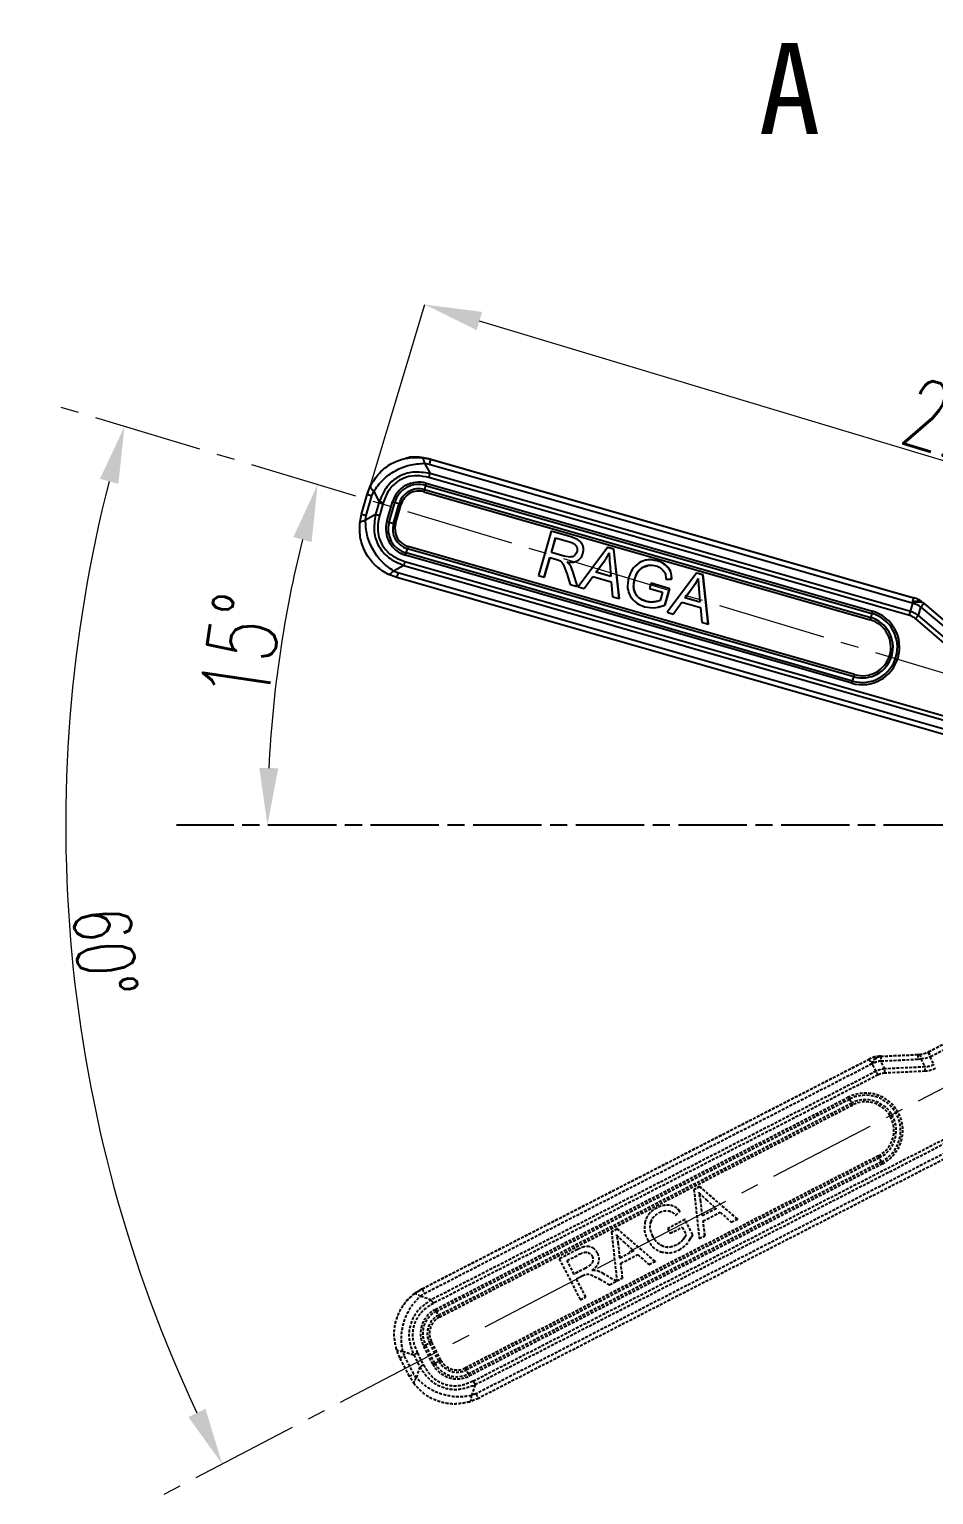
# Model space of a CAD drawing. Header units: millimetres. Extents: x 2028 to 4172, y 863 to 2379.
# Drawn here: x 3645.3 to 3804, y 1332.4 to 1589.3 of the extents above; entities that cross this region are included whole.
import ezdxf

# ---------------------------------------------------------------- set-up
doc = ezdxf.new("R2010")
doc.units = ezdxf.units.MM
for name, pattern in [('AM_ISO08W050', [18, 12, -1.5, 3, -1.5]), ('CENTER2', [28.575, 19.05, -3.175, 3.175, -3.175]), ('DASHED', [0.75, 0.5, -0.25])]:
    doc.linetypes.add(name, pattern=pattern)
for name, color, linetype, lineweight in [('AM_5', 3, 'Continuous', 25), ('AM_7', 4, 'AM_ISO08W050', 25), ('单点划线', 1, 'CENTER2', 13), ('文字', 7, 'Continuous', 13), ('标注', 3, 'Continuous', 13)]:
    doc.layers.add(name, color=color, linetype=linetype, lineweight=lineweight)
doc.styles.add('SLDTEXTSTYLE1', font='txt.shx', dxfattribs={"width": 0.7, "bigfont": 'gbcbig.shx'})
doc.styles.add('STYLE1', font='txt.shx', dxfattribs={"width": 0.8, "height": 3, "bigfont": 'hzdx.shx'})
doc.dimstyles.new('SLDDIMSTYLE12$0', dxfattribs={"dimtxt": 12, "dimasz": 10, "dimexe": 0, "dimexo": 0.0625, "dimgap": 0.875, "dimtad": 1, "dimdec": 1, "dimlfac": 1.8, "dimrnd": 1e-09, "dimzin": 12, "dimdsep": 46, "dimtxsty": 'SLDTEXTSTYLE1', "dimcen": 0.09, "dimdle": 8.16, "dimclrd": 3, "dimclre": 3, "dimadec": 0, "dimazin": 3, "dimtfac": 1, "dimtdec": 1, "dimtofl": 0, "dimtmove": 0, "dimatfit": 3, "dimfxl": 0, "dimfrac": 2, "dimtolj": 1, "dimlwd": 5, "dimlwe": 5, "dimarcsym": 0})
doc.dimstyles.new('SLDDIMSTYLE12$2', dxfattribs={"dimtxt": 12, "dimasz": 10, "dimexe": 0, "dimexo": 0.0625, "dimgap": 0.875, "dimtad": 1, "dimdec": 1, "dimlfac": 1.8, "dimrnd": 1e-09, "dimzin": 12, "dimdsep": 46, "dimtxsty": 'SLDTEXTSTYLE1', "dimcen": 0.09, "dimdle": 8.16, "dimclrd": 3, "dimclre": 3, "dimadec": 0, "dimazin": 3, "dimtfac": 1, "dimtdec": 1, "dimtofl": 0, "dimtmove": 0, "dimatfit": 3, "dimfxl": 0, "dimfrac": 2, "dimtolj": 1, "dimlwd": 5, "dimlwe": 5, "dimarcsym": 0})

# ---------------------------------------------------------------- blocks, each defined once
blk = doc.blocks.new('*D63')
at = {"layer": 'Defpoints', "color": 0, "transparency": 16777216}
for p in [(3650.72, 1523.11), (3651.85, 1458.25), (3894.13, 1449.79), (3894.13, 1449.79), (3668.84, 1332.37)]:
    blk.add_point(p, dxfattribs=at)
at = {"layer": '标注', "color": 3, "linetype": 'Continuous', "lineweight": 5, "transparency": 16777216}
blk.add_arc((3894.13, 1449.79), 242.43, 165.602, 205.1646, dxfattribs=at)
at = {"layer": '标注', "color": 3, "transparency": 16777216}
for points in [[(3657.71, 1510.52), (3660.93, 1509.63), (3662.01, 1519.71)], [(3676.21, 1347.45), (3673.22, 1345.97), (3679.15, 1337.75)]]:
    blk.add_solid(points, dxfattribs=at)
at = {"layer": '标注', "color": 0, "transparency": 16777216, "insert": (3658.62, 1427.6), "char_height": 10, "attachment_point": 5, "rotation": 275.3833, "style": 'SLDTEXTSTYLE1'}
blk.add_mtext('\\A1;60%%D', dxfattribs=at)
blk = doc.blocks.new('*D73')
at = {"layer": 'AM_5', "color": 3, "linetype": 'Continuous', "lineweight": 5, "transparency": 16777216}
blk.add_arc((3893.92, 1449.8), 206.84, 165.9964, 177.2297, dxfattribs=at)
at = {"layer": 'AM_5', "color": 3, "transparency": 16777216}
for points in [[(3691.62, 1500.3), (3694.83, 1499.41), (3695.88, 1509.5)], [(3688.98, 1459.76), (3685.65, 1459.84), (3687.08, 1449.8)]]:
    blk.add_solid(points, dxfattribs=at)
at = {"layer": 'Defpoints', "color": 0, "transparency": 16777216}
for p in [(3650.72, 1523.11), (3691, 1489.92), (3671.11, 1449.8), (3894.02, 1449.77), (3897.17, 1449.8)]:
    blk.add_point(p, dxfattribs=at)
at = {"layer": 'AM_5', "color": 0, "transparency": 16777216, "insert": (3682.49, 1480.97), "char_height": 12, "attachment_point": 5, "rotation": 81.6131, "style": 'SLDTEXTSTYLE1'}
blk.add_mtext('\\A1;15%%D', dxfattribs=at)
blk = doc.blocks.new('*D50')
at = {"layer": 'AM_5', "color": 3, "linetype": 'Continuous', "lineweight": 5, "transparency": 16777216}
for p, q in [((3704.68, 1507.81), (3714.7, 1541.07)), ((3894.73, 1486.84), (3724.27, 1538.18))]:
    blk.add_line(p, q, dxfattribs=at)
at = {"layer": 'AM_5', "color": 3, "lineweight": 5, "transparency": 16777216}
blk.add_line((3894.03, 1449.83), (3904.31, 1483.96), dxfattribs=at)
at = {"layer": 'AM_5', "color": 3, "transparency": 16777216}
for points in [[(3724.75, 1539.78), (3723.79, 1536.59), (3714.7, 1541.07)], [(3895.22, 1488.44), (3894.25, 1485.24), (3904.31, 1483.96)]]:
    blk.add_solid(points, dxfattribs=at)
at = {"layer": 'Defpoints', "color": 0, "transparency": 16777216}
for p in [(3714.7, 1541.07), (3704.67, 1507.75), (3894.01, 1449.77)]:
    blk.add_point(p, dxfattribs=at)
at = {"layer": 'AM_5', "color": 0, "transparency": 16777216, "insert": (3809.66, 1519.64), "char_height": 12, "attachment_point": 5, "rotation": 343.2384, "style": 'SLDTEXTSTYLE1'}
blk.add_mtext('\\A1;225', dxfattribs=at)

msp = doc.modelspace()

# ---------------------------------------------------------------- linework, layer by layer
at = {"color": 7, "linetype": 'Continuous', "lineweight": 25}
for p, q in [((3711.365, 1514.108), (3711.332, 1514.101)), ((3714.083, 1514.262), (3715.711, 1513.955)), ((3715.734, 1513.96), (3714.109, 1514.268)), ((3715.734, 1513.96), (3715.711, 1513.955)), ((3715.711, 1513.954), (3800.425, 1489.661)), ((3715.734, 1513.96), (3800.449, 1489.666)), ((3714.621, 1513.238), (3715.599, 1511.435)), ((3714.621, 1513.238), (3715.436, 1513.084)), ((3715.436, 1513.084), (3800.151, 1488.79)), ((3799.884, 1487.265), (3715.599, 1511.435)), ((3704.579, 1507.784), (3705.178, 1509.326)), ((3714.818, 1509.37), (3714.617, 1508.623)), ((3714.617, 1508.623), (3792.908, 1486.172)), ((3714.818, 1509.37), (3793.109, 1486.918)), ((3714.923, 1509.744), (3793.214, 1487.292)), ((3799.682, 1486.572), (3715.397, 1510.742)), ((3703.586, 1504.324), (3704.579, 1507.784)), ((3704.425, 1504.07), (3705.417, 1507.53)), ((3705.417, 1507.53), (3705.716, 1508.301)), ((3705.716, 1508.301), (3706.694, 1506.499)), ((3706.694, 1506.499), (3706.049, 1504.249)), ((3707.382, 1506.299), (3706.737, 1504.05)), ((3708.044, 1503.02), (3709.036, 1506.48)), ((3708.421, 1502.913), (3709.413, 1506.374)), ((3709.183, 1502.701), (3710.176, 1506.162)), ((3709.413, 1506.374), (3710.176, 1506.162)), ((3709.56, 1502.594), (3710.552, 1506.055)), ((3714.511, 1508.249), (3792.803, 1485.798)), ((3703.277, 1502.698), (3703.586, 1504.324)), ((3706.049, 1504.249), (3704.27, 1503.257)), ((3704.27, 1503.257), (3704.425, 1504.07)), ((3708.421, 1502.913), (3709.183, 1502.701)), ((3736.847, 1501.308), (3734.627, 1493.565)), ((3736.865, 1501.312), (3736.847, 1501.308)), ((3740.273, 1500.326), (3736.847, 1501.308)), ((3740.29, 1500.33), (3736.865, 1501.312)), ((3711.417, 1497.508), (3711.645, 1498.26)), ((3789.936, 1475.808), (3711.645, 1498.26)), ((3790.046, 1476.183), (3711.755, 1498.635)), ((3736.893, 1497.605), (3737.627, 1500.165)), ((3736.911, 1497.609), (3737.643, 1500.16)), ((3737.627, 1500.165), (3740.071, 1499.464)), ((3740.29, 1500.33), (3740.273, 1500.326)), ((3741.486, 1499.878), (3741.468, 1499.875)), ((3746.75, 1498.474), (3741.559, 1491.583)), ((3746.768, 1498.478), (3746.75, 1498.474)), ((3747.854, 1498.158), (3746.75, 1498.474)), ((3747.871, 1498.162), (3746.768, 1498.478)), ((3747.871, 1498.162), (3747.854, 1498.158)), ((3748.79, 1489.509), (3747.854, 1498.158)), ((3748.808, 1489.513), (3747.871, 1498.162)), ((3711.18, 1496.035), (3813.246, 1466.766)), ((3789.598, 1474.681), (3711.307, 1497.133)), ((3789.708, 1475.056), (3711.417, 1497.508)), ((3735.651, 1493.271), (3736.638, 1496.713)), ((3735.669, 1493.275), (3736.653, 1496.708)), ((3736.638, 1496.713), (3737.83, 1496.371)), ((3736.911, 1497.609), (3736.893, 1497.605)), ((3739.1, 1496.972), (3736.893, 1497.605)), ((3739.117, 1496.976), (3736.911, 1497.609)), ((3737.83, 1496.371), (3738.477, 1496.12)), ((3738.959, 1495.571), (3739.597, 1493.887)), ((3739.117, 1496.976), (3739.1, 1496.972)), ((3740.185, 1496.79), (3739.1, 1496.972)), ((3740.923, 1495.949), (3740.941, 1495.953)), ((3744.699, 1494.127), (3746.204, 1496.151)), ((3744.716, 1494.131), (3746.222, 1496.155)), ((3746.222, 1496.155), (3746.204, 1496.151)), ((3747.127, 1495.744), (3747.327, 1493.373)), ((3753.378, 1496.24), (3753.36, 1496.236)), ((3755.487, 1496.115), (3755.469, 1496.111)), ((3709.757, 1493.192), (3708.214, 1493.792)), ((3710.985, 1495.344), (3709.206, 1494.351)), ((3709.978, 1494.051), (3709.206, 1494.351)), ((3812.428, 1463.749), (3709.757, 1493.191)), ((3812.649, 1464.608), (3709.978, 1494.051)), ((3710.985, 1495.344), (3813.051, 1466.074)), ((3734.627, 1493.565), (3735.651, 1493.271)), ((3735.669, 1493.275), (3735.651, 1493.271)), ((3739.597, 1493.887), (3740.158, 1491.979)), ((3740.718, 1494.112), (3740.7, 1494.108)), ((3741.446, 1491.609), (3740.7, 1494.108)), ((3741.464, 1491.613), (3740.718, 1494.112)), ((3742.641, 1491.272), (3744.169, 1493.376)), ((3742.658, 1491.276), (3744.182, 1493.373)), ((3744.169, 1493.376), (3747.399, 1492.45)), ((3744.716, 1494.131), (3744.699, 1494.127)), ((3747.327, 1493.373), (3744.699, 1494.127)), ((3747.326, 1493.382), (3744.716, 1494.131)), ((3752.93, 1495.01), (3752.912, 1495.006)), ((3752.93, 1495.01), (3753.74, 1495.259)), ((3762.369, 1493.995), (3757.177, 1487.104)), ((3757.394, 1494.96), (3757.376, 1494.956)), ((3762.386, 1493.999), (3762.369, 1493.995)), ((3763.472, 1493.679), (3762.369, 1493.995)), ((3763.49, 1493.683), (3762.386, 1493.999)), ((3763.49, 1493.683), (3763.472, 1493.679)), ((3764.408, 1485.03), (3763.472, 1493.679)), ((3764.426, 1485.034), (3763.49, 1493.683)), ((3740.158, 1491.979), (3741.446, 1491.609)), ((3741.464, 1491.613), (3741.446, 1491.609)), ((3741.559, 1491.583), (3742.641, 1491.272)), ((3742.658, 1491.276), (3742.641, 1491.272)), ((3747.399, 1492.45), (3747.634, 1489.841)), ((3751.527, 1492.96), (3751.509, 1492.957)), ((3751.621, 1490.447), (3751.604, 1490.443)), ((3754.355, 1492.186), (3754.095, 1491.278)), ((3754.095, 1491.278), (3756.365, 1490.627)), ((3754.373, 1492.19), (3754.355, 1492.186)), ((3757.628, 1491.247), (3754.355, 1492.186)), ((3757.646, 1491.251), (3754.373, 1492.19)), ((3756.365, 1490.627), (3755.95, 1489.181)), ((3756.806, 1488.381), (3757.628, 1491.247)), ((3756.824, 1488.385), (3757.646, 1491.251)), ((3756.976, 1492.92), (3757.979, 1492.912)), ((3757.646, 1491.251), (3757.628, 1491.247)), ((3757.997, 1492.916), (3757.979, 1492.912)), ((3760.317, 1489.648), (3761.823, 1491.673)), ((3760.335, 1489.652), (3761.84, 1491.676)), ((3761.84, 1491.676), (3761.823, 1491.673)), ((3762.745, 1491.265), (3762.945, 1488.894)), ((3747.634, 1489.841), (3748.79, 1489.509)), ((3748.808, 1489.513), (3748.79, 1489.509)), ((3753.489, 1489.027), (3753.471, 1489.023)), ((3755, 1488.937), (3754.982, 1488.933)), ((3755.474, 1489.026), (3755, 1488.937)), ((3755.683, 1488.021), (3755.7, 1488.025)), ((3755.687, 1488.072), (3756.824, 1488.385)), ((3756.824, 1488.385), (3756.806, 1488.381)), ((3758.259, 1486.794), (3759.787, 1488.897)), ((3758.277, 1486.798), (3759.8, 1488.894)), ((3759.787, 1488.897), (3763.018, 1487.971)), ((3760.335, 1489.652), (3760.317, 1489.648)), ((3762.945, 1488.894), (3760.317, 1489.648)), ((3762.944, 1488.904), (3760.335, 1489.652)), ((3763.018, 1487.971), (3763.252, 1485.362)), ((3799.884, 1487.265), (3800.302, 1488.66)), ((3800.151, 1488.79), (3800.302, 1488.66)), ((3800.425, 1489.661), (3800.449, 1489.666)), ((3801.277, 1486.538), (3801.723, 1488.027)), ((3801.723, 1488.027), (3806.7, 1483.782)), ((3802.105, 1488.759), (3802.129, 1488.764)), ((3802.105, 1488.759), (3802.256, 1488.629)), ((3802.268, 1488.647), (3802.114, 1488.777)), ((3802.129, 1488.764), (3802.282, 1488.635)), ((3802.256, 1488.629), (3807.234, 1484.383)), ((3802.282, 1488.635), (3807.26, 1484.389)), ((3757.177, 1487.104), (3758.259, 1486.794)), ((3758.277, 1486.798), (3758.259, 1486.794)), ((3763.252, 1485.362), (3764.408, 1485.03)), ((3793.109, 1486.918), (3792.908, 1486.172)), ((3806.158, 1481.393), (3800.79, 1485.972)), ((3806.644, 1481.96), (3801.277, 1486.538)), ((3764.426, 1485.034), (3764.408, 1485.03)), ((3789.708, 1475.056), (3789.936, 1475.808))]:
    msp.add_line(p, q, dxfattribs=at)
at = {"color": 7, "linetype": 'DASHED', "lineweight": 25}
for p, q in [((3803.032, 1410.041), (3810.875, 1414.068)), ((3803.046, 1410.061), (3810.889, 1414.088)), ((3803.428, 1409.218), (3811.271, 1413.245)), ((3714.216, 1368.482), (3792.613, 1408.738)), ((3714.229, 1368.502), (3792.627, 1408.758)), ((3792.613, 1408.738), (3792.627, 1408.758)), ((3794.65, 1409.259), (3794.45, 1409.249)), ((3794.456, 1409.23), (3794.47, 1409.25)), ((3794.456, 1409.23), (3794.655, 1409.238)), ((3794.47, 1409.25), (3794.67, 1409.26)), ((3794.655, 1409.238), (3801.189, 1409.548)), ((3794.67, 1409.26), (3801.205, 1409.57)), ((3794.677, 1408.435), (3801.212, 1408.745)), ((3795.371, 1407.043), (3794.677, 1408.435)), ((3801.189, 1409.548), (3801.205, 1409.57)), ((3801.205, 1409.57), (3801.457, 1409.589)), ((3801.212, 1408.745), (3801.717, 1408.783)), ((3801.717, 1408.783), (3803.265, 1409.136)), ((3801.717, 1408.783), (3802.418, 1407.377)), ((3803.047, 1410.062), (3802.964, 1410.02)), ((3802.965, 1410.02), (3803.046, 1410.061)), ((3803.032, 1410.041), (3803.046, 1410.061)), ((3803.265, 1409.136), (3803.428, 1409.218)), ((3803.265, 1409.136), (3803.953, 1407.757)), ((3714.611, 1367.659), (3793.009, 1407.915)), ((3793.858, 1406.62), (3715.858, 1366.568)), ((3794.185, 1405.977), (3716.185, 1365.925)), ((3793.009, 1407.915), (3793.208, 1407.923)), ((3793.858, 1406.62), (3793.208, 1407.923)), ((3802.418, 1407.377), (3795.371, 1407.043)), ((3802.451, 1406.632), (3795.404, 1406.298)), ((3716.523, 1364.873), (3788.976, 1402.076)), ((3716.702, 1364.528), (3789.155, 1401.732)), ((3717.066, 1363.846), (3789.519, 1401.049)), ((3717.245, 1363.501), (3789.698, 1400.705)), ((3723.174, 1352.315), (3817.629, 1400.816)), ((3789.155, 1401.732), (3789.519, 1401.049)), ((3723.505, 1351.677), (3817.96, 1400.178)), ((3818.671, 1398.834), (3723.656, 1350.046)), ((3819.098, 1398.056), (3724.083, 1349.268)), ((3794.267, 1391.807), (3721.814, 1354.604)), ((3794.444, 1391.459), (3721.991, 1354.256)), ((3794.792, 1390.754), (3722.339, 1353.551)), ((3794.969, 1390.406), (3722.516, 1353.202)), ((3794.792, 1390.754), (3794.444, 1391.459)), ((3762.917, 1386.38), (3761.897, 1385.856)), ((3761.907, 1385.871), (3761.897, 1385.856)), ((3761.897, 1385.856), (3762.826, 1377.278)), ((3762.928, 1386.395), (3761.907, 1385.871)), ((3762.928, 1386.395), (3762.917, 1386.38)), ((3769.518, 1380.714), (3762.917, 1386.38)), ((3769.529, 1380.729), (3762.928, 1386.395)), ((3755.428, 1382.693), (3755.418, 1382.678)), ((3757.609, 1383.156), (3757.598, 1383.141)), ((3763.098, 1383.804), (3763.088, 1383.789)), ((3763.375, 1381.282), (3763.088, 1383.789)), ((3763.385, 1381.297), (3763.098, 1383.804)), ((3765.808, 1382.531), (3763.375, 1381.282)), ((3765.801, 1382.537), (3763.385, 1381.297)), ((3764.039, 1384.123), (3765.808, 1382.531)), ((3753.804, 1381.34), (3753.794, 1381.325)), ((3754.319, 1380.137), (3754.309, 1380.122)), ((3754.319, 1380.137), (3754.74, 1380.873)), ((3760.32, 1380.608), (3757.291, 1379.053)), ((3760.33, 1380.623), (3757.302, 1379.068)), ((3758.701, 1381.382), (3759.437, 1382.063)), ((3759.448, 1382.078), (3759.437, 1382.063)), ((3760.33, 1380.623), (3760.32, 1380.608)), ((3761.682, 1377.956), (3760.32, 1380.608)), ((3761.692, 1377.971), (3760.33, 1380.623)), ((3763.385, 1381.297), (3763.375, 1381.282)), ((3763.503, 1380.372), (3766.492, 1381.907)), ((3763.828, 1377.792), (3763.503, 1380.372)), ((3763.838, 1377.807), (3763.514, 1380.378)), ((3766.492, 1381.907), (3768.449, 1380.165)), ((3768.449, 1380.165), (3769.518, 1380.714)), ((3769.529, 1380.729), (3769.518, 1380.714)), ((3748.464, 1378.959), (3747.443, 1378.434)), ((3747.453, 1378.45), (3747.443, 1378.434)), ((3747.443, 1378.434), (3748.373, 1369.857)), ((3748.474, 1378.974), (3747.453, 1378.45)), ((3748.474, 1378.974), (3748.464, 1378.959)), ((3755.065, 1373.293), (3748.464, 1378.959)), ((3755.075, 1373.308), (3748.474, 1378.974)), ((3754.699, 1377.682), (3754.688, 1377.667)), ((3757.302, 1379.068), (3757.291, 1379.053)), ((3757.291, 1379.053), (3757.723, 1378.213)), ((3757.723, 1378.213), (3759.823, 1379.292)), ((3759.823, 1379.292), (3760.511, 1377.953)), ((3760.27, 1377.515), (3759.985, 1377.125)), ((3761.078, 1376.965), (3761.692, 1377.971)), ((3761.692, 1377.971), (3761.682, 1377.956)), ((3762.826, 1377.278), (3763.828, 1377.792)), ((3763.838, 1377.807), (3763.828, 1377.792)), ((3741.452, 1375.352), (3738.282, 1373.724)), ((3741.462, 1375.367), (3738.292, 1373.739)), ((3741.462, 1375.367), (3741.452, 1375.352)), ((3742.643, 1375.856), (3742.633, 1375.841)), ((3748.645, 1376.382), (3748.634, 1376.367)), ((3748.921, 1373.86), (3748.634, 1376.367)), ((3748.932, 1373.876), (3748.645, 1376.382)), ((3751.354, 1375.11), (3748.921, 1373.86)), ((3751.347, 1375.116), (3748.932, 1373.876)), ((3749.586, 1376.702), (3751.354, 1375.11)), ((3756.488, 1375.914), (3756.477, 1375.899)), ((3758.821, 1376.157), (3758.811, 1376.142)), ((3759.985, 1377.125), (3759.975, 1377.11)), ((3761.109, 1376.924), (3761.12, 1376.939)), ((3738.292, 1373.739), (3738.282, 1373.724)), ((3738.282, 1373.724), (3741.962, 1366.559)), ((3739.633, 1373.424), (3741.895, 1374.586)), ((3740.85, 1371.055), (3739.633, 1373.424)), ((3740.86, 1371.07), (3739.648, 1373.432)), ((3743.808, 1372.713), (3742.892, 1372.104)), ((3744.922, 1372.605), (3744.932, 1372.62)), ((3748.932, 1373.876), (3748.921, 1373.86)), ((3749.049, 1372.951), (3752.039, 1374.486)), ((3749.374, 1370.371), (3749.049, 1372.951)), ((3749.385, 1370.386), (3749.061, 1372.957)), ((3752.039, 1374.486), (3753.995, 1372.743)), ((3753.995, 1372.743), (3755.065, 1373.293)), ((3755.075, 1373.308), (3755.065, 1373.293)), ((3742.892, 1372.104), (3740.85, 1371.055)), ((3740.86, 1371.07), (3740.85, 1371.055)), ((3742.902, 1372.119), (3740.86, 1371.07)), ((3741.274, 1370.23), (3742.378, 1370.797)), ((3742.909, 1367.045), (3741.274, 1370.23)), ((3742.92, 1367.06), (3741.288, 1370.237)), ((3742.378, 1370.797), (3743.021, 1371.056)), ((3742.902, 1372.119), (3742.892, 1372.104)), ((3743.748, 1370.986), (3745.366, 1370.195)), ((3745.366, 1370.195), (3747.081, 1369.187)), ((3746.029, 1371.126), (3746.019, 1371.111)), ((3748.273, 1369.799), (3746.019, 1371.111)), ((3748.283, 1369.814), (3746.029, 1371.126)), ((3747.081, 1369.187), (3748.273, 1369.799)), ((3748.283, 1369.814), (3748.273, 1369.799)), ((3748.373, 1369.857), (3749.374, 1370.371)), ((3749.385, 1370.386), (3749.374, 1370.371)), ((3712.818, 1367.593), (3714.215, 1368.482)), ((3714.229, 1368.502), (3712.833, 1367.615)), ((3713.912, 1367.214), (3714.611, 1367.659)), ((3713.912, 1367.214), (3715.858, 1366.568)), ((3714.229, 1368.502), (3714.215, 1368.482)), ((3710.941, 1365.62), (3710.922, 1365.593)), ((3716.702, 1364.528), (3717.066, 1363.846)), ((3741.962, 1366.559), (3742.909, 1367.045)), ((3742.92, 1367.06), (3742.909, 1367.045)), ((3710.32, 1356.365), (3709.702, 1357.9)), ((3710.796, 1357.52), (3712.742, 1356.875)), ((3711.105, 1356.754), (3710.796, 1357.52)), ((3712.742, 1356.875), (3713.811, 1354.793)), ((3713.381, 1357.201), (3714.45, 1355.119)), ((3716.107, 1355.262), (3714.463, 1358.465)), ((3714.811, 1358.645), (3715.512, 1359.012)), ((3716.455, 1355.442), (3714.811, 1358.645)), ((3717.157, 1355.81), (3715.512, 1359.012)), ((3717.505, 1355.989), (3715.86, 1359.192)), ((3711.965, 1353.163), (3710.32, 1356.365)), ((3712.75, 1353.551), (3711.105, 1356.754)), ((3713.811, 1354.793), (3713.193, 1352.852)), ((3716.455, 1355.442), (3717.157, 1355.81)), ((3722.339, 1353.551), (3721.991, 1354.256)), ((3712.852, 1351.766), (3711.965, 1353.163)), ((3713.193, 1352.852), (3712.75, 1353.551)), ((3723.505, 1351.677), (3722.887, 1349.736)), ((3724.082, 1349.268), (3722.546, 1348.649)), ((3723.656, 1350.046), (3722.887, 1349.736))]:
    msp.add_line(p, q, dxfattribs=at)
at = {"color": 7, "linetype": 'Continuous', "lineweight": 25}
for centre, radius, start, end in [((3713.611, 1505.169), 4.759, 73.99917, 164.00247), ((3713.614, 1505.169), 4.37, 73.99917, 164.00247), ((3713.627, 1505.172), 3.59, 73.99917, 164.00247), ((3686.456, 1516.338), 29.199, 343.91719, 344.67981), ((3742.977, 1501.656), 29.197, 163.9172, 164.67984), ((3724.503, 1560.264), 55.963, 253.95603, 254.35706), ((3695.085, 1452.268), 55.967, 73.95602, 74.35704), ((3713.629, 1505.173), 3.201, 73.99917, 164.00247), ((3712.619, 1501.708), 4.76, 164.00083, 253.99752), ((3723.511, 1556.803), 55.963, 253.95603, 254.35706), ((3712.622, 1501.708), 4.37, 164.00075, 253.99756), ((3712.635, 1501.711), 3.591, 164.00075, 253.99757), ((3694.092, 1448.807), 55.967, 73.95602, 74.35704), ((3712.637, 1501.712), 3.201, 164.00056, 253.99766), ((3683.18, 1506.784), 29.714, 343.32882, 344.08236), ((3739.882, 1488.983), 29.714, 163.32881, 164.08236), ((3812.692, 1485.311), 13.015, 160.47239, 164.49357), ((3801.101, 1487.11), 1.93, 58.66161, 119.51448), ((3801.253, 1486.98), 1.93, 58.66153, 119.51425), ((3798.778, 1483.323), 5.55, 57.94933, 74.06129), ((3799.185, 1485.336), 4.5, 49.53467, 73.99864), ((3799.209, 1485.341), 4.5, 49.53467, 73.99864), ((3813.959, 1477.709), 16.006, 136.98242, 139.86093), ((3791.406, 1480.987), 6.56, 254.00246, 74), ((3791.408, 1480.987), 6.17, 254.00238, 74.00008), ((3791.422, 1480.99), 5.391, 254.00253, 73.99993), ((3791.424, 1480.991), 5.001, 254.00255, 73.99991), ((3764.747, 1493.886), 29.198, 343.91719, 344.67983), ((3821.27, 1479.204), 29.198, 163.91719, 164.67983), ((3818.172, 1466.532), 29.713, 163.32879, 164.08235), ((3761.471, 1484.333), 29.715, 343.32883, 344.08237)]:
    msp.add_arc(centre, radius, start, end, dxfattribs=at)
at = {"color": 7, "linetype": 'DASHED', "lineweight": 25}
for centre, radius, start, end in [((3794.669, 1404.735), 4.5, 92.71551, 117.17948), ((3804.535, 1413.96), 13.015, 203.65323, 207.67441), ((3794.683, 1404.755), 4.5, 92.71551, 117.17948), ((3794.852, 1407.341), 1.93, 101.84245, 162.69532), ((3795.051, 1407.349), 1.93, 101.84237, 162.69509), ((3795.749, 1402.989), 5.55, 101.13017, 117.24213), ((3810.661, 1409.284), 16.006, 180.16327, 183.04177), ((3817.195, 1409.594), 16.006, 180.16315, 183.04177), ((3814.954, 1415.263), 13.015, 203.65317, 207.67445), ((3791.972, 1396.241), 6.56, 297.1833, 117.18084), ((3814.969, 1415.376), 29.198, 207.09803, 207.86067), ((3791.974, 1396.243), 6.17, 297.18322, 117.18092), ((3791.982, 1396.254), 5.391, 297.18337, 117.18077), ((3763.706, 1387.405), 29.198, 27.09803, 27.86067), ((3791.983, 1396.256), 5.001, 297.18339, 117.18075), ((3767.854, 1378.196), 29.715, 26.50967, 27.26321), ((3821.381, 1404.016), 29.713, 206.50963, 207.26319), ((3718.697, 1360.639), 4.759, 117.18001, 207.18331), ((3718.698, 1360.641), 4.37, 117.18001, 207.18331), ((3742.514, 1378.173), 29.197, 207.09805, 207.86068), ((3718.706, 1360.652), 3.59, 117.18001, 207.18331), ((3718.707, 1360.654), 3.201, 117.18001, 207.18331), ((3691.252, 1350.201), 29.199, 27.09803, 27.86065), ((3688.937, 1408.268), 55.963, 297.13687, 297.5379), ((3741.387, 1309.386), 55.967, 117.13686, 117.53788), ((3690.582, 1405.065), 55.963, 297.13687, 297.5379), ((3720.342, 1357.437), 4.76, 207.18167, 297.17837), ((3720.343, 1357.439), 4.37, 207.18159, 297.1784), ((3743.032, 1306.184), 55.967, 117.13686, 117.53788), ((3720.351, 1357.45), 3.591, 207.18159, 297.17841), ((3720.352, 1357.452), 3.201, 207.1814, 297.1785), ((3695.401, 1340.993), 29.714, 26.50966, 27.2632), ((3748.929, 1366.814), 29.714, 206.50966, 207.26321)]:
    msp.add_arc(centre, radius, start, end, dxfattribs=at)
at = {"color": 7, "linetype": 'Continuous', "lineweight": 25}
for points, knots in [([(3705.178, 1509.326), (3705.651, 1510.099), (3706.593, 1511.639), (3708.803, 1513.28), (3711.367, 1514.285), (3713.175, 1514.27), (3714.083, 1514.262)], [0, 0, 0, 0, 0.2509207, 0.5000162, 0.7490448, 1, 1, 1, 1]), ([(3714.109, 1514.268), (3713.186, 1514.348), (3712.245, 1514.43), (3711.383, 1514.107), (3711.366, 1514.101)], [0, 0, 0, 0, 0.9811751, 1, 1, 1, 1]), ([(3714.083, 1514.262), (3714.193, 1514.207), (3714.413, 1514.096), (3714.552, 1513.524), (3714.621, 1513.238)], [0, 0, 0, 0, 0.5000005, 1, 1, 1, 1]), ([(3705.716, 1508.301), (3706.221, 1509.012), (3707.228, 1510.43), (3709.464, 1512.02), (3712.002, 1513.076), (3713.746, 1513.183), (3714.621, 1513.238)], [0, 0, 0, 0, 0.2509209, 0.5000162, 0.7490448, 1, 1, 1, 1]), ([(3715.599, 1511.435), (3714.581, 1511.6), (3712.696, 1511.904), (3709.997, 1511.015), (3707.825, 1509.195), (3707.089, 1507.442), (3706.694, 1506.499)], [0, 0, 0, 0, 0.2702915, 0.5008839, 0.7316205, 1, 1, 1, 1]), ([(3715.397, 1510.742), (3714.693, 1510.892), (3713.383, 1511.171), (3711.463, 1510.885), (3709.743, 1510.052), (3708.216, 1508.521), (3707.674, 1507.078), (3707.382, 1506.299)], [0, 0, 0, 0, 0.2085412, 0.3881399, 0.5544367, 0.759769, 1, 1, 1, 1]), ([(3705.178, 1509.326), (3705.158, 1509.2), (3705.119, 1508.945), (3705.516, 1508.517), (3705.716, 1508.301)], [0, 0, 0, 0, 0.49686735, 1, 1, 1, 1]), ([(3703.277, 1502.698), (3703.327, 1502.811), (3703.427, 1503.039), (3703.989, 1503.184), (3704.27, 1503.257)], [0, 0, 0, 0, 0.50000085, 1, 1, 1, 1]), ([(3709.206, 1494.351), (3708.492, 1494.858), (3707.068, 1495.869), (3705.475, 1498.107), (3704.422, 1500.643), (3704.321, 1502.383), (3704.27, 1503.257)], [0, 0, 0, 0, 0.2509467, 0.4999847, 0.7490684, 1, 1, 1, 1]), ([(3706.049, 1504.249), (3705.884, 1503.231), (3705.578, 1501.345), (3706.469, 1498.646), (3708.289, 1496.474), (3710.042, 1495.739), (3710.985, 1495.344)], [0, 0, 0, 0, 0.2705363, 0.5011773, 0.7319034, 1, 1, 1, 1]), ([(3706.737, 1504.05), (3706.587, 1503.346), (3706.308, 1502.035), (3706.596, 1500.114), (3707.429, 1498.394), (3708.96, 1496.868), (3710.402, 1496.327), (3711.18, 1496.035)], [0, 0, 0, 0, 0.20872371, 0.38836947, 0.55468562, 0.75997191, 1, 1, 1, 1]), ([(3708.214, 1493.792), (3707.44, 1494.266), (3705.897, 1495.21), (3704.256, 1497.42), (3703.251, 1499.983), (3703.269, 1501.791), (3703.277, 1502.698)], [0, 0, 0, 0, 0.2509467, 0.4999848, 0.7490685, 1, 1, 1, 1]), ([(3740.071, 1499.464), (3740.318, 1499.38), (3740.677, 1499.259), (3741.072, 1498.975), (3741.196, 1498.793), (3741.254, 1498.708)], [0, 0, 0, 0, 0.5431864, 0.7867589, 1, 1, 1, 1]), ([(3741.468, 1499.875), (3741.279, 1499.963), (3740.892, 1500.144), (3740.482, 1500.264), (3740.273, 1500.326)], [0, 0, 0, 0, 0.4889255, 1, 1, 1, 1]), ([(3741.486, 1499.878), (3741.297, 1499.967), (3740.91, 1500.147), (3740.5, 1500.268), (3740.29, 1500.33)], [0, 0, 0, 0, 0.4889255, 1, 1, 1, 1]), ([(3741.254, 1498.708), (3741.323, 1498.547), (3741.425, 1498.309), (3741.432, 1497.964), (3741.395, 1497.801), (3741.376, 1497.719)], [0, 0, 0, 0, 0.508701, 0.7517829, 1, 1, 1, 1]), ([(3742.141, 1499.297), (3742.032, 1499.424), (3741.837, 1499.651), (3741.581, 1499.806), (3741.468, 1499.875)], [0, 0, 0, 0, 0.5575462, 1, 1, 1, 1]), ([(3742.496, 1498.437), (3742.458, 1498.615), (3742.392, 1498.924), (3742.216, 1499.186), (3742.141, 1499.297)], [0, 0, 0, 0, 0.5738958, 1, 1, 1, 1]), ([(3742.433, 1497.421), (3742.475, 1497.612), (3742.55, 1497.948), (3742.512, 1498.289), (3742.496, 1498.437)], [0, 0, 0, 0, 0.5655054, 1, 1, 1, 1]), ([(3738.477, 1496.12), (3738.557, 1496.056), (3738.75, 1495.903), (3738.882, 1495.694), (3738.959, 1495.571)], [0, 0, 0, 0, 0.4142729, 1, 1, 1, 1]), ([(3739.646, 1495.93), (3739.908, 1495.905), (3740.393, 1495.858), (3741.08, 1495.957), (3741.683, 1496.227), (3742.18, 1496.725), (3742.346, 1497.181), (3742.433, 1497.421)], [0, 0, 0, 0, 0.2248507, 0.4169148, 0.5876668, 0.7832367, 1, 1, 1, 1]), ([(3740.7, 1494.108), (3740.561, 1494.541), (3740.339, 1495.231), (3739.834, 1495.741), (3739.646, 1495.93)], [0, 0, 0, 0, 0.628575, 1, 1, 1, 1]), ([(3740.718, 1494.112), (3740.579, 1494.545), (3740.357, 1495.235), (3739.852, 1495.744), (3739.664, 1495.934)], [0, 0, 0, 0, 0.628575, 1, 1, 1, 1]), ([(3740.923, 1497.055), (3740.81, 1496.982), (3740.585, 1496.835), (3740.318, 1496.805), (3740.185, 1496.79)], [0, 0, 0, 0, 0.50112496, 1, 1, 1, 1]), ([(3741.376, 1497.719), (3741.328, 1497.589), (3741.232, 1497.33), (3741.025, 1497.146), (3740.923, 1497.055)], [0, 0, 0, 0, 0.5017512, 1, 1, 1, 1]), ([(3746.204, 1496.151), (3746.369, 1496.388), (3746.674, 1496.825), (3746.921, 1497.297), (3747.035, 1497.513)], [0, 0, 0, 0, 0.5419592, 1, 1, 1, 1]), ([(3746.222, 1496.155), (3746.387, 1496.392), (3746.692, 1496.829), (3746.939, 1497.301), (3747.052, 1497.517)], [0, 0, 0, 0, 0.5419592, 1, 1, 1, 1]), ([(3747.035, 1497.513), (3747.042, 1497.224), (3747.057, 1496.634), (3747.103, 1496.045), (3747.127, 1495.744)], [0, 0, 0, 0, 0.4886907, 1, 1, 1, 1]), ([(3752.283, 1495.796), (3751.823, 1495.419), (3750.968, 1494.717), (3750.607, 1493.675), (3750.44, 1493.194)], [0, 0, 0, 0, 0.5381648, 1, 1, 1, 1]), ([(3755.469, 1496.111), (3755.14, 1496.188), (3754.514, 1496.335), (3753.394, 1496.323), (3752.699, 1495.994), (3752.283, 1495.796)], [0, 0, 0, 0, 0.308178, 0.5862676, 1, 1, 1, 1]), ([(3755.487, 1496.115), (3755.159, 1496.186), (3754.536, 1496.322), (3753.797, 1496.372), (3753.452, 1496.232), (3753.39, 1496.207)], [0, 0, 0, 0, 0.4764978, 0.9064737, 1, 1, 1, 1]), ([(3757.376, 1494.956), (3757.082, 1495.235), (3756.529, 1495.759), (3755.807, 1495.999), (3755.469, 1496.111)], [0, 0, 0, 0, 0.5318982, 1, 1, 1, 1]), ([(3757.394, 1494.96), (3757.1, 1495.239), (3756.547, 1495.763), (3755.825, 1496.003), (3755.487, 1496.115)], [0, 0, 0, 0, 0.53189815, 1, 1, 1, 1]), ([(3708.214, 1493.792), (3708.334, 1493.776), (3708.577, 1493.744), (3708.995, 1494.148), (3709.206, 1494.351)], [0, 0, 0, 0, 0.4968674, 1, 1, 1, 1]), ([(3750.44, 1493.194), (3750.308, 1492.557), (3750.08, 1491.457), (3750.513, 1490.432), (3750.694, 1490.001)], [0, 0, 0, 0, 0.5794862, 1, 1, 1, 1]), ([(3751.509, 1492.957), (3751.663, 1493.386), (3751.886, 1494.005), (3752.431, 1494.667), (3752.754, 1494.894), (3752.912, 1495.006)], [0, 0, 0, 0, 0.5344662, 0.7714045, 1, 1, 1, 1]), ([(3751.527, 1492.96), (3751.695, 1493.445), (3751.98, 1494.264), (3752.655, 1494.794), (3752.93, 1495.01)], [0, 0, 0, 0, 0.5921782, 1, 1, 1, 1]), ([(3752.912, 1495.006), (3753.081, 1495.095), (3753.42, 1495.274), (3754.214, 1495.44), (3754.817, 1495.319), (3755.23, 1495.237)], [0, 0, 0, 0, 0.2394886, 0.4785859, 1, 1, 1, 1]), ([(3755.23, 1495.237), (3755.482, 1495.149), (3755.972, 1494.978), (3756.343, 1494.616), (3756.525, 1494.44)], [0, 0, 0, 0, 0.512975, 1, 1, 1, 1]), ([(3756.525, 1494.44), (3756.601, 1494.34), (3756.754, 1494.138), (3756.959, 1493.629), (3756.969, 1493.21), (3756.976, 1492.92)], [0, 0, 0, 0, 0.23103556, 0.46846759, 1, 1, 1, 1]), ([(3757.979, 1492.912), (3757.975, 1493.345), (3757.967, 1494.091), (3757.551, 1494.701), (3757.376, 1494.956)], [0, 0, 0, 0, 0.5814657, 1, 1, 1, 1]), ([(3757.997, 1492.916), (3757.993, 1493.349), (3757.985, 1494.095), (3757.569, 1494.705), (3757.394, 1494.96)], [0, 0, 0, 0, 0.5814657, 1, 1, 1, 1]), ([(3761.823, 1491.673), (3761.988, 1491.909), (3762.292, 1492.347), (3762.539, 1492.818), (3762.653, 1493.034)], [0, 0, 0, 0, 0.54195929, 1, 1, 1, 1]), ([(3761.84, 1491.676), (3762.005, 1491.913), (3762.31, 1492.35), (3762.557, 1492.822), (3762.671, 1493.038)], [0, 0, 0, 0, 0.5419593, 1, 1, 1, 1]), ([(3762.653, 1493.034), (3762.66, 1492.745), (3762.675, 1492.155), (3762.722, 1491.566), (3762.745, 1491.265)], [0, 0, 0, 0, 0.4886908, 1, 1, 1, 1]), ([(3751.604, 1490.443), (3751.529, 1490.622), (3751.375, 1490.989), (3751.267, 1491.85), (3751.41, 1492.503), (3751.509, 1492.957)], [0, 0, 0, 0, 0.2264152, 0.4626215, 1, 1, 1, 1]), ([(3751.621, 1490.447), (3751.484, 1490.879), (3751.219, 1491.71), (3751.427, 1492.555), (3751.527, 1492.96)], [0, 0, 0, 0, 0.520635, 1, 1, 1, 1]), ([(3753.471, 1489.023), (3753.07, 1489.173), (3752.488, 1489.39), (3751.892, 1489.95), (3751.7, 1490.279), (3751.604, 1490.443)], [0, 0, 0, 0, 0.5264104, 0.7642346, 1, 1, 1, 1]), ([(3753.489, 1489.027), (3753.035, 1489.193), (3752.258, 1489.477), (3751.808, 1490.162), (3751.621, 1490.447)], [0, 0, 0, 0, 0.5837878, 1, 1, 1, 1]), ([(3750.694, 1490.001), (3751.052, 1489.521), (3751.718, 1488.627), (3752.765, 1488.262), (3753.25, 1488.093)], [0, 0, 0, 0, 0.53725916, 1, 1, 1, 1]), ([(3753.25, 1488.093), (3753.909, 1487.981), (3755.123, 1487.775), (3756.278, 1488.191), (3756.806, 1488.381)], [0, 0, 0, 0, 0.5424178, 1, 1, 1, 1]), ([(3754.982, 1488.933), (3754.727, 1488.906), (3754.218, 1488.853), (3753.72, 1488.967), (3753.471, 1489.023)], [0, 0, 0, 0, 0.5020846, 1, 1, 1, 1]), ([(3755, 1488.937), (3754.714, 1488.909), (3754.204, 1488.859), (3753.707, 1488.976), (3753.489, 1489.027)], [0, 0, 0, 0, 0.5618251, 1, 1, 1, 1]), ([(3755.95, 1489.181), (3755.838, 1489.136), (3755.527, 1489.011), (3755.195, 1488.963), (3754.982, 1488.933)], [0, 0, 0, 0, 0.3598376, 1, 1, 1, 1]), ([(3800.79, 1485.972), (3800.598, 1486.118), (3800.258, 1486.375), (3799.856, 1486.513), (3799.682, 1486.572)], [0, 0, 0, 0, 0.56777287, 1, 1, 1, 1]), ([(3801.277, 1486.538), (3801.06, 1486.696), (3800.633, 1487.007), (3800.132, 1487.18), (3799.884, 1487.265)], [0, 0, 0, 0, 0.50495342, 1, 1, 1, 1])]:
    msp.add_open_spline(points, degree=3, knots=knots, dxfattribs=at)
for points in [[(3715.711, 1513.954), (3715.695, 1513.915), (3715.663, 1513.835), (3715.512, 1513.334), (3715.436, 1513.084)], [(3715.397, 1510.742), (3715.416, 1510.809), (3715.454, 1510.943), (3715.509, 1511.132), (3715.56, 1511.304), (3715.586, 1511.391), (3715.599, 1511.435)], [(3704.579, 1507.784), (3704.613, 1507.772), (3704.681, 1507.748), (3705.171, 1507.603), (3705.417, 1507.53)], [(3707.382, 1506.299), (3707.315, 1506.319), (3707.182, 1506.357), (3706.993, 1506.411), (3706.823, 1506.461), (3706.737, 1506.486), (3706.694, 1506.499)], [(3703.586, 1504.324), (3703.62, 1504.312), (3703.688, 1504.287), (3704.179, 1504.142), (3704.425, 1504.07)], [(3706.737, 1504.05), (3706.67, 1504.069), (3706.537, 1504.108), (3706.348, 1504.162), (3706.178, 1504.211), (3706.092, 1504.237), (3706.049, 1504.249)], [(3711.18, 1496.035), (3711.161, 1495.968), (3711.122, 1495.834), (3711.069, 1495.645), (3711.021, 1495.474), (3710.997, 1495.387), (3710.985, 1495.344)], [(3709.978, 1494.051), (3709.911, 1493.802), (3709.776, 1493.305), (3709.764, 1493.229), (3709.757, 1493.191)], [(3799.682, 1486.572), (3799.701, 1486.639), (3799.739, 1486.773), (3799.794, 1486.962), (3799.844, 1487.133), (3799.871, 1487.221), (3799.884, 1487.265)], [(3800.79, 1485.972), (3800.838, 1486.027), (3800.932, 1486.138), (3801.066, 1486.294), (3801.187, 1486.434), (3801.247, 1486.503), (3801.277, 1486.538)]]:
    msp.add_open_spline(points, degree=3, dxfattribs=at)
at = {"color": 7, "linetype": 'DASHED', "lineweight": 25}
for points, knots in [([(3801.189, 1409.548), (3801.237, 1409.551), (3801.321, 1409.556), (3801.405, 1409.564), (3801.442, 1409.568)], [0, 0, 0, 0, 0.5576718, 1, 1, 1, 1]), ([(3801.442, 1409.568), (3801.706, 1409.607), (3802.226, 1409.685), (3802.712, 1409.897), (3802.951, 1410)], [0, 0, 0, 0, 0.5083155, 1, 1, 1, 1]), ([(3801.442, 1409.568), (3801.48, 1409.533), (3801.557, 1409.463), (3801.664, 1409.009), (3801.717, 1408.783)], [0, 0, 0, 0, 0.5008043, 1, 1, 1, 1]), ([(3801.457, 1409.589), (3801.721, 1409.628), (3802.24, 1409.705), (3802.726, 1409.916), (3802.965, 1410.02)], [0, 0, 0, 0, 0.50800634, 1, 1, 1, 1]), ([(3802.951, 1410), (3802.966, 1410.008), (3802.993, 1410.021), (3803.02, 1410.035), (3803.032, 1410.041)], [0, 0, 0, 0, 0.5601455, 1, 1, 1, 1]), ([(3802.951, 1410), (3802.954, 1409.954), (3802.96, 1409.862), (3803.163, 1409.378), (3803.265, 1409.136)], [0, 0, 0, 0, 0.5, 1, 1, 1, 1]), ([(3795.371, 1407.043), (3795.106, 1407.01), (3794.58, 1406.945), (3794.097, 1406.728), (3793.858, 1406.62)], [0, 0, 0, 0, 0.50495342, 1, 1, 1, 1]), ([(3795.404, 1406.298), (3795.163, 1406.272), (3794.74, 1406.228), (3794.352, 1406.052), (3794.185, 1405.977)], [0, 0, 0, 0, 0.56777287, 1, 1, 1, 1]), ([(3803.953, 1407.757), (3803.712, 1407.651), (3803.222, 1407.436), (3802.689, 1407.397), (3802.418, 1407.377)], [0, 0, 0, 0, 0.4914989, 1, 1, 1, 1]), ([(3804.28, 1407.113), (3803.994, 1406.986), (3803.41, 1406.727), (3802.775, 1406.664), (3802.451, 1406.632)], [0, 0, 0, 0, 0.4902935, 1, 1, 1, 1]), ([(3762.762, 1385.35), (3762.964, 1385.144), (3763.379, 1384.724), (3763.816, 1384.326), (3764.039, 1384.123)], [0, 0, 0, 0, 0.4886908, 1, 1, 1, 1]), ([(3763.088, 1383.789), (3763.046, 1384.074), (3762.969, 1384.601), (3762.827, 1385.115), (3762.762, 1385.35)], [0, 0, 0, 0, 0.54195929, 1, 1, 1, 1]), ([(3763.098, 1383.804), (3763.056, 1384.089), (3762.979, 1384.616), (3762.837, 1385.13), (3762.772, 1385.365)], [0, 0, 0, 0, 0.5419593, 1, 1, 1, 1]), ([(3755.418, 1382.678), (3755.125, 1382.509), (3754.568, 1382.187), (3753.759, 1381.412), (3753.478, 1380.696), (3753.31, 1380.268)], [0, 0, 0, 0, 0.308178, 0.5862676, 1, 1, 1, 1]), ([(3755.428, 1382.693), (3755.14, 1382.52), (3754.593, 1382.192), (3754.02, 1381.724), (3753.864, 1381.385), (3753.836, 1381.325)], [0, 0, 0, 0, 0.4764978, 0.9064737, 1, 1, 1, 1]), ([(3757.598, 1383.141), (3757.193, 1383.143), (3756.431, 1383.146), (3755.741, 1382.827), (3755.418, 1382.678)], [0, 0, 0, 0, 0.5318982, 1, 1, 1, 1]), ([(3757.609, 1383.156), (3757.203, 1383.158), (3756.442, 1383.161), (3755.751, 1382.842), (3755.428, 1382.693)], [0, 0, 0, 0, 0.53189815, 1, 1, 1, 1]), ([(3759.437, 1382.063), (3759.137, 1382.376), (3758.622, 1382.914), (3757.9, 1383.074), (3757.598, 1383.141)], [0, 0, 0, 0, 0.5814657, 1, 1, 1, 1]), ([(3759.448, 1382.078), (3759.148, 1382.391), (3758.632, 1382.929), (3757.911, 1383.089), (3757.609, 1383.156)], [0, 0, 0, 0, 0.5814657, 1, 1, 1, 1]), ([(3753.31, 1380.268), (3753.233, 1379.678), (3753.089, 1378.581), (3753.539, 1377.574), (3753.747, 1377.11)], [0, 0, 0, 0, 0.5381648, 1, 1, 1, 1]), ([(3754.688, 1377.667), (3754.507, 1378.086), (3754.246, 1378.69), (3754.191, 1379.546), (3754.27, 1379.932), (3754.309, 1380.122)], [0, 0, 0, 0, 0.5344662, 0.7714045, 1, 1, 1, 1]), ([(3754.699, 1377.682), (3754.49, 1378.151), (3754.137, 1378.943), (3754.267, 1379.791), (3754.319, 1380.137)], [0, 0, 0, 0, 0.5921782, 1, 1, 1, 1]), ([(3754.309, 1380.122), (3754.371, 1380.303), (3754.496, 1380.665), (3754.962, 1381.33), (3755.484, 1381.654), (3755.842, 1381.877)], [0, 0, 0, 0, 0.2394886, 0.4785859, 1, 1, 1, 1]), ([(3755.842, 1381.877), (3756.085, 1381.985), (3756.56, 1382.195), (3757.078, 1382.186), (3757.331, 1382.181)], [0, 0, 0, 0, 0.512975, 1, 1, 1, 1]), ([(3757.331, 1382.181), (3757.455, 1382.16), (3757.705, 1382.119), (3758.202, 1381.887), (3758.497, 1381.588), (3758.701, 1381.382)], [0, 0, 0, 0, 0.23103556, 0.46846759, 1, 1, 1, 1]), ([(3748.308, 1377.928), (3748.511, 1377.723), (3748.926, 1377.302), (3749.362, 1376.905), (3749.586, 1376.702)], [0, 0, 0, 0, 0.4886907, 1, 1, 1, 1]), ([(3748.634, 1376.367), (3748.592, 1376.653), (3748.515, 1377.18), (3748.373, 1377.693), (3748.308, 1377.928)], [0, 0, 0, 0, 0.5419592, 1, 1, 1, 1]), ([(3748.645, 1376.382), (3748.603, 1376.668), (3748.526, 1377.195), (3748.383, 1377.708), (3748.318, 1377.943)], [0, 0, 0, 0, 0.5419592, 1, 1, 1, 1]), ([(3756.477, 1375.899), (3756.3, 1375.979), (3755.938, 1376.141), (3755.269, 1376.695), (3754.926, 1377.269), (3754.688, 1377.667)], [0, 0, 0, 0, 0.2264152, 0.4626215, 1, 1, 1, 1]), ([(3756.488, 1375.914), (3756.091, 1376.135), (3755.33, 1376.56), (3754.903, 1377.319), (3754.699, 1377.682)], [0, 0, 0, 0, 0.520635, 1, 1, 1, 1]), ([(3759.287, 1375.312), (3759.843, 1375.682), (3760.87, 1376.363), (3761.427, 1377.456), (3761.682, 1377.956)], [0, 0, 0, 0, 0.5424178, 1, 1, 1, 1]), ([(3760.511, 1377.953), (3760.46, 1377.844), (3760.319, 1377.54), (3760.109, 1377.278), (3759.975, 1377.11)], [0, 0, 0, 0, 0.3598376, 1, 1, 1, 1]), ([(3742.633, 1375.841), (3742.434, 1375.776), (3742.028, 1375.643), (3741.647, 1375.45), (3741.452, 1375.352)], [0, 0, 0, 0, 0.4889255, 1, 1, 1, 1]), ([(3742.643, 1375.856), (3742.445, 1375.791), (3742.039, 1375.658), (3741.657, 1375.465), (3741.462, 1375.367)], [0, 0, 0, 0, 0.4889255, 1, 1, 1, 1]), ([(3741.895, 1374.586), (3742.133, 1374.694), (3742.477, 1374.851), (3742.96, 1374.914), (3743.175, 1374.866), (3743.275, 1374.844)], [0, 0, 0, 0, 0.5431864, 0.7867589, 1, 1, 1, 1]), ([(3743.519, 1375.88), (3743.353, 1375.898), (3743.055, 1375.93), (3742.762, 1375.868), (3742.633, 1375.841)], [0, 0, 0, 0, 0.5575462, 1, 1, 1, 1]), ([(3743.275, 1374.844), (3743.435, 1374.774), (3743.672, 1374.67), (3743.913, 1374.423), (3743.998, 1374.279), (3744.041, 1374.206)], [0, 0, 0, 0, 0.508701, 0.7517829, 1, 1, 1, 1]), ([(3744.366, 1375.496), (3744.216, 1375.6), (3743.957, 1375.78), (3743.65, 1375.85), (3743.519, 1375.88)], [0, 0, 0, 0, 0.5738958, 1, 1, 1, 1]), ([(3745.015, 1374.712), (3744.916, 1374.88), (3744.74, 1375.176), (3744.479, 1375.399), (3744.366, 1375.496)], [0, 0, 0, 0, 0.5655054, 1, 1, 1, 1]), ([(3753.747, 1377.11), (3754.086, 1376.554), (3754.672, 1375.596), (3755.689, 1375.145), (3756.117, 1374.955)], [0, 0, 0, 0, 0.5794862, 1, 1, 1, 1]), ([(3756.117, 1374.955), (3756.706, 1374.849), (3757.803, 1374.653), (3758.817, 1375.104), (3759.287, 1375.312)], [0, 0, 0, 0, 0.53725916, 1, 1, 1, 1]), ([(3758.811, 1376.142), (3758.416, 1375.977), (3757.843, 1375.737), (3757.026, 1375.738), (3756.66, 1375.846), (3756.477, 1375.899)], [0, 0, 0, 0, 0.5264104, 0.7642346, 1, 1, 1, 1]), ([(3758.821, 1376.157), (3758.377, 1375.968), (3757.615, 1375.643), (3756.819, 1375.835), (3756.488, 1375.914)], [0, 0, 0, 0, 0.5837878, 1, 1, 1, 1]), ([(3759.975, 1377.11), (3759.807, 1376.916), (3759.472, 1376.529), (3759.031, 1376.271), (3758.811, 1376.142)], [0, 0, 0, 0, 0.5020846, 1, 1, 1, 1]), ([(3759.985, 1377.125), (3759.795, 1376.909), (3759.458, 1376.524), (3759.015, 1376.269), (3758.821, 1376.157)], [0, 0, 0, 0, 0.5618251, 1, 1, 1, 1]), ([(3744.164, 1373.412), (3744.132, 1373.281), (3744.068, 1373.02), (3743.895, 1372.816), (3743.808, 1372.713)], [0, 0, 0, 0, 0.50112496, 1, 1, 1, 1]), ([(3744.003, 1371.718), (3744.212, 1371.879), (3744.598, 1372.176), (3745.03, 1372.719), (3745.286, 1373.328), (3745.307, 1374.032), (3745.116, 1374.478), (3745.015, 1374.712)], [0, 0, 0, 0, 0.2248507, 0.4169148, 0.5876668, 0.7832367, 1, 1, 1, 1]), ([(3744.041, 1374.206), (3744.094, 1374.078), (3744.202, 1373.824), (3744.177, 1373.549), (3744.164, 1373.412)], [0, 0, 0, 0, 0.5017512, 1, 1, 1, 1]), ([(3743.021, 1371.056), (3743.123, 1371.065), (3743.369, 1371.085), (3743.608, 1371.023), (3743.748, 1370.986)], [0, 0, 0, 0, 0.4142729, 1, 1, 1, 1]), ([(3746.019, 1371.111), (3745.621, 1371.331), (3744.987, 1371.682), (3744.27, 1371.708), (3744.003, 1371.718)], [0, 0, 0, 0, 0.628575, 1, 1, 1, 1]), ([(3746.029, 1371.126), (3745.631, 1371.346), (3744.997, 1371.697), (3744.28, 1371.723), (3744.014, 1371.733)], [0, 0, 0, 0, 0.628575, 1, 1, 1, 1]), ([(3709.702, 1357.9), (3709.518, 1358.787), (3709.152, 1360.555), (3709.64, 1363.263), (3710.822, 1365.751), (3712.151, 1366.977), (3712.818, 1367.593)], [0, 0, 0, 0, 0.2509207, 0.5000162, 0.7490448, 1, 1, 1, 1]), ([(3710.796, 1357.52), (3710.678, 1358.385), (3710.442, 1360.107), (3710.984, 1362.797), (3712.112, 1365.303), (3713.31, 1366.575), (3713.912, 1367.214)], [0, 0, 0, 0, 0.2509209, 0.5000162, 0.7490448, 1, 1, 1, 1]), ([(3712.833, 1367.615), (3712.105, 1367.042), (3711.363, 1366.458), (3710.955, 1365.632), (3710.948, 1365.616)], [0, 0, 0, 0, 0.9811751, 1, 1, 1, 1]), ([(3712.818, 1367.593), (3712.936, 1367.628), (3713.173, 1367.697), (3713.665, 1367.375), (3713.912, 1367.214)], [0, 0, 0, 0, 0.5000005, 1, 1, 1, 1]), ([(3715.858, 1366.568), (3715.003, 1365.992), (3713.42, 1364.924), (3712.061, 1362.429), (3711.722, 1359.615), (3712.385, 1357.833), (3712.742, 1356.875)], [0, 0, 0, 0, 0.2702915, 0.5008839, 0.7316205, 1, 1, 1, 1]), ([(3716.185, 1365.925), (3715.569, 1365.553), (3714.423, 1364.86), (3713.219, 1363.337), (3712.534, 1361.553), (3712.468, 1359.392), (3713.061, 1357.968), (3713.381, 1357.201)], [0, 0, 0, 0, 0.2085412, 0.3881399, 0.5544367, 0.759769, 1, 1, 1, 1]), ([(3709.702, 1357.9), (3709.775, 1357.794), (3709.92, 1357.582), (3710.503, 1357.541), (3710.796, 1357.521)], [0, 0, 0, 0, 0.49686735, 1, 1, 1, 1]), ([(3713.811, 1354.793), (3714.388, 1353.938), (3715.455, 1352.354), (3717.953, 1350.995), (3720.765, 1350.657), (3722.547, 1351.321), (3723.505, 1351.677)], [0, 0, 0, 0, 0.2705363, 0.5011773, 0.7319034, 1, 1, 1, 1]), ([(3714.45, 1355.119), (3714.822, 1354.503), (3715.516, 1353.356), (3717.04, 1352.152), (3718.825, 1351.468), (3720.985, 1351.403), (3722.407, 1351.996), (3723.174, 1352.315)], [0, 0, 0, 0, 0.20872371, 0.38836947, 0.55468562, 0.75997191, 1, 1, 1, 1]), ([(3712.852, 1351.766), (3712.811, 1351.883), (3712.728, 1352.116), (3713.038, 1352.607), (3713.193, 1352.852)], [0, 0, 0, 0, 0.50000085, 1, 1, 1, 1]), ([(3722.546, 1348.649), (3721.657, 1348.465), (3719.887, 1348.098), (3717.177, 1348.587), (3714.691, 1349.769), (3713.467, 1351.098), (3712.852, 1351.766)], [0, 0, 0, 0, 0.2509467, 0.4999848, 0.7490685, 1, 1, 1, 1]), ([(3722.887, 1349.736), (3722.019, 1349.617), (3720.289, 1349.381), (3717.596, 1349.922), (3715.093, 1351.051), (3713.828, 1352.25), (3713.193, 1352.852)], [0, 0, 0, 0, 0.2509467, 0.4999847, 0.7490684, 1, 1, 1, 1]), ([(3722.546, 1348.65), (3722.645, 1348.72), (3722.843, 1348.863), (3722.872, 1349.444), (3722.887, 1349.736)], [0, 0, 0, 0, 0.4968674, 1, 1, 1, 1])]:
    msp.add_open_spline(points, degree=3, knots=knots, dxfattribs=at)
for points in [[(3794.185, 1405.977), (3794.153, 1406.038), (3794.09, 1406.162), (3794, 1406.338), (3793.919, 1406.497), (3793.879, 1406.579), (3793.858, 1406.62)], [(3795.404, 1406.298), (3795.401, 1406.37), (3795.394, 1406.516), (3795.385, 1406.722), (3795.377, 1406.906), (3795.373, 1406.997), (3795.371, 1407.043)], [(3802.451, 1406.632), (3802.447, 1406.705), (3802.441, 1406.85), (3802.431, 1407.056), (3802.423, 1407.24), (3802.42, 1407.332), (3802.418, 1407.377)], [(3714.216, 1368.482), (3714.231, 1368.442), (3714.263, 1368.362), (3714.495, 1367.893), (3714.611, 1367.659)], [(3716.185, 1365.925), (3716.153, 1365.987), (3716.089, 1366.111), (3716, 1366.287), (3715.919, 1366.446), (3715.878, 1366.528), (3715.858, 1366.568)], [(3713.381, 1357.201), (3713.319, 1357.169), (3713.195, 1357.106), (3713.02, 1357.016), (3712.863, 1356.936), (3712.782, 1356.895), (3712.742, 1356.875)], [(3710.32, 1356.365), (3710.353, 1356.38), (3710.42, 1356.408), (3710.877, 1356.639), (3711.105, 1356.754)], [(3714.45, 1355.119), (3714.388, 1355.088), (3714.264, 1355.024), (3714.089, 1354.935), (3713.932, 1354.854), (3713.851, 1354.814), (3713.811, 1354.793)], [(3711.965, 1353.163), (3711.998, 1353.177), (3712.064, 1353.206), (3712.521, 1353.436), (3712.75, 1353.551)], [(3723.174, 1352.315), (3723.206, 1352.253), (3723.269, 1352.129), (3723.36, 1351.955), (3723.442, 1351.797), (3723.484, 1351.717), (3723.505, 1351.677)], [(3723.656, 1350.046), (3723.777, 1349.819), (3724.019, 1349.364), (3724.061, 1349.3), (3724.083, 1349.268)]]:
    msp.add_open_spline(points, degree=3, dxfattribs=at)
at = {"layer": 'AM_7'}
msp.add_line((3897.171, 1449.802), (3671.107, 1449.802), dxfattribs=at)
at = {"layer": '单点划线'}
for q in [(3650.717, 1523.108), (3668.841, 1332.375)]:
    msp.add_line((3894.132, 1449.794), q, dxfattribs=at)

# ---------------------------------------------------------------- texts
at = {"layer": '文字', "insert": (3800.46, 1578.093), "char_height": 16, "width": 240, "attachment_point": 5, "style": 'STYLE1'}
msp.add_mtext('\\pt176;{\\fSimSun|b0|i0|c134|p2;\\W1;A  向}', dxfattribs=at)

# ---------------------------------------------------------------- dimensions: what is measured, and where the dimension line sits
at = {"layer": 'AM_5'}
dim = msp.add_linear_dim(base=(3714.698, 1541.065), p1=(3894.013, 1449.769), p2=(3704.665, 1507.753), angle=163.23837, text='225', dimstyle='SLDDIMSTYLE12$0', override={"dimlfac": 1, "dimpost": ''}, dxfattribs=at)
dim.commit()
dim.dimension.update_dxf_attribs({"geometry": '*D50', "text_midpoint": (3807.682, 1513.059), "dimtype": 160})
dim = msp.add_angular_dim_2l(base=(3691.003, 1489.916), line1=((3894.023, 1449.77), (3650.717, 1523.108)), line2=((3897.171, 1449.802), (3671.107, 1449.802)), text='15%%D', dimstyle='SLDDIMSTYLE12$2', override={"dimlfac": 1}, dxfattribs=at)
dim.commit()
dim.dimension.update_dxf_attribs({"geometry": '*D73', "text_midpoint": (3682.486, 1480.974)})
at = {"layer": '标注'}
dim = msp.add_angular_dim_2l(base=(3651.853, 1458.248), line1=((3894.132, 1449.794), (3650.717, 1523.108)), line2=((3894.132, 1449.794), (3668.841, 1332.375)), text='60%%D', dimstyle='SLDDIMSTYLE12$2', override={"dimtxt": 10, "dimadec": 3, "dimtdec": 3, "dimtzin": 0}, dxfattribs=at)
dim.commit()
dim.dimension.update_dxf_attribs({"geometry": '*D63', "text_midpoint": (3658.624, 1427.602)})

doc.saveas('drawing.dxf')
